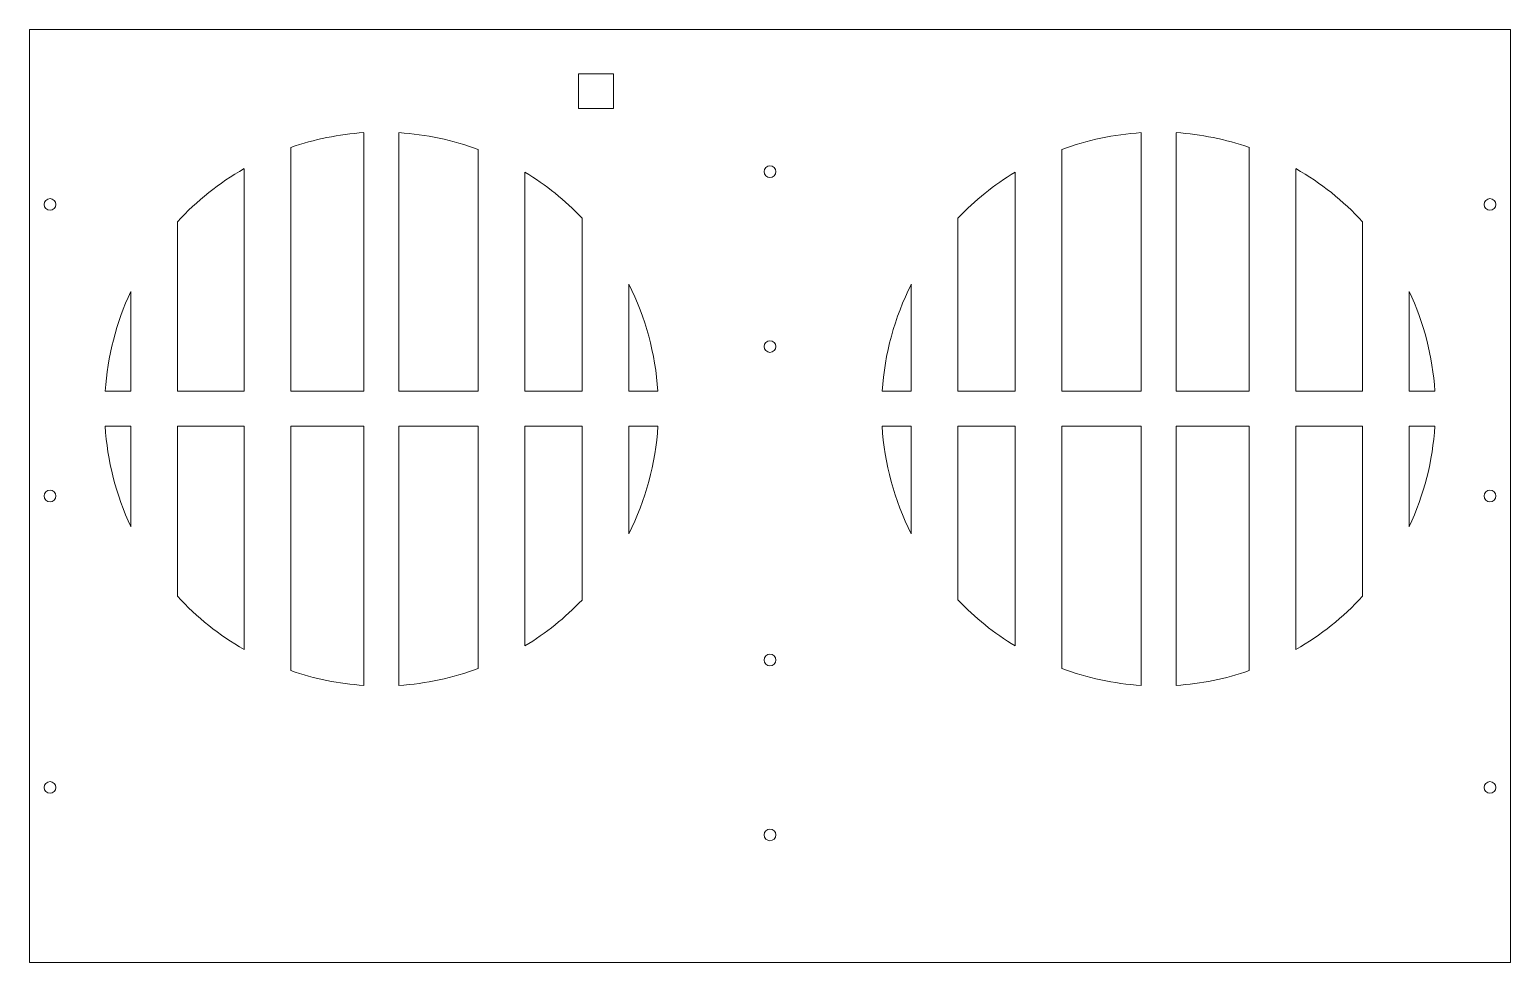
# Model space of a CAD drawing. Header units: millimetres. Extents: x 221 to 544, y 246 to 449.
import ezdxf

# ---------------------------------------------------------------- set-up
doc = ezdxf.new("R2010")
doc.units = ezdxf.units.MM
doc.layers.add('VISIBLE', color=7, linetype='Continuous', lineweight=0)

msp = doc.modelspace()

# ---------------------------------------------------------------- linework, layer by layer
at = {"layer": 'VISIBLE'}
for p, q in [((221.2, 246.21), (221.2, 449.41)), ((221.2, 449.41), (543.78, 449.41)), ((543.78, 449.41), (543.78, 246.21)), ((340.75, 439.81), (348.37, 439.81)), ((340.75, 432.19), (340.75, 439.81)), ((348.37, 439.81), (348.37, 432.19)), ((348.37, 432.19), (340.75, 432.19)), ((294.04, 370.67), (294.04, 426.95)), ((301.66, 426.95), (301.66, 370.67)), ((463.33, 426.95), (463.33, 370.67)), ((470.95, 370.67), (470.95, 426.95)), ((278.08, 423.73), (278.08, 370.67)), ((318.94, 370.67), (318.94, 423.27)), ((446.05, 370.67), (446.05, 423.27)), ((486.91, 423.73), (486.91, 370.67)), ((267.92, 370.67), (267.92, 419.11)), ((329.1, 418.36), (329.1, 370.67)), ((435.89, 418.36), (435.89, 370.67)), ((497.07, 370.67), (497.07, 419.11)), ((253.41, 407.53), (253.41, 370.67)), ((341.55, 370.67), (341.55, 408.34)), ((423.44, 370.67), (423.44, 408.34)), ((511.58, 407.53), (511.58, 370.67)), ((351.71, 393.94), (351.71, 370.67)), ((413.28, 393.94), (413.28, 370.67)), ((243.25, 370.67), (243.25, 392.37)), ((521.74, 370.67), (521.74, 392.37)), ((237.66, 370.67), (243.25, 370.67)), ((253.41, 370.67), (267.92, 370.67)), ((278.08, 370.67), (294.04, 370.67)), ((301.66, 370.67), (318.94, 370.67)), ((329.1, 370.67), (341.55, 370.67)), ((351.71, 370.67), (358.06, 370.67)), ((413.28, 370.67), (406.93, 370.67)), ((435.89, 370.67), (423.44, 370.67)), ((463.33, 370.67), (446.05, 370.67)), ((486.91, 370.67), (470.95, 370.67)), ((511.58, 370.67), (497.07, 370.67)), ((527.32, 370.67), (521.74, 370.67)), ((243.25, 363.05), (237.65, 363.05)), ((243.25, 341.12), (243.25, 363.05)), ((267.92, 363.05), (253.41, 363.05)), ((253.41, 363.05), (253.41, 325.97)), ((267.92, 314.38), (267.92, 363.05)), ((294.04, 363.05), (278.08, 363.05)), ((278.08, 363.05), (278.08, 309.76)), ((294.04, 306.54), (294.04, 363.05)), ((301.66, 363.05), (301.66, 306.54)), ((318.94, 363.05), (301.66, 363.05)), ((318.94, 310.22), (318.94, 363.05)), ((341.55, 363.05), (329.1, 363.05)), ((329.1, 363.05), (329.1, 315.14)), ((341.55, 325.15), (341.55, 363.05)), ((358.07, 363.05), (351.71, 363.05)), ((351.71, 363.05), (351.71, 339.55)), ((406.92, 363.05), (413.28, 363.05)), ((413.28, 363.05), (413.28, 339.55)), ((423.44, 363.05), (435.89, 363.05)), ((423.44, 325.15), (423.44, 363.05)), ((435.89, 363.05), (435.89, 315.14)), ((446.05, 310.22), (446.05, 363.05)), ((446.05, 363.05), (463.33, 363.05)), ((463.33, 363.05), (463.33, 306.54)), ((470.95, 306.54), (470.95, 363.05)), ((470.95, 363.05), (486.91, 363.05)), ((486.91, 363.05), (486.91, 309.76)), ((497.07, 363.05), (511.58, 363.05)), ((497.07, 314.38), (497.07, 363.05)), ((511.58, 363.05), (511.58, 325.97)), ((521.74, 363.05), (527.34, 363.05)), ((521.74, 341.12), (521.74, 363.05)), ((543.78, 246.21), (221.2, 246.21))]:
    msp.add_line(p, q, dxfattribs=at)
for centre in [(382.49, 418.47), (225.65, 411.31), (539.34, 411.31), (382.49, 380.37), (225.65, 347.81), (539.34, 347.81), (382.49, 312.08), (225.65, 284.31), (539.34, 284.31), (382.49, 273.98)]:
    msp.add_circle(centre, 1.27, dxfattribs=at)
for centre, radius, start, end in [((297.86, 366.75), 60.33, 93.6349, 109.1446), ((297.86, 366.75), 60.33, 69.5519, 86.3927), ((467.13, 366.75), 60.33, 93.6073, 110.4481), ((467.13, 366.75), 60.33, 70.8554, 86.3651), ((297.86, 366.75), 60.33, 119.7604, 137.4676), ((297.86, 366.75), 60.33, 43.5958, 58.8166), ((467.13, 366.75), 60.33, 121.1834, 136.4042), ((467.13, 366.75), 60.33, 42.5324, 60.2396), ((297.86, 366.75), 60.33, 3.7313, 26.7927), ((467.13, 366.75), 60.32, 153.2073, 176.2687), ((297.86, 366.75), 60.32, 154.8659, 176.2687), ((467.13, 366.75), 60.33, 3.7313, 25.1341), ((297.86, 366.75), 60.32, 183.5109, 205.1341), ((297.86, 366.75), 60.33, 333.2073, 356.4891), ((467.13, 366.75), 60.33, 183.5109, 206.7927), ((467.13, 366.75), 60.32, 334.8659, 356.4891), ((297.86, 366.75), 60.32, 222.5324, 240.2396), ((467.13, 366.75), 60.32, 299.7604, 317.4676), ((297.86, 366.75), 60.33, 301.1834, 316.4042), ((467.13, 366.75), 60.32, 223.5958, 238.8166), ((297.86, 366.75), 60.32, 250.8554, 266.3651), ((297.86, 366.75), 60.32, 273.6073, 290.4481), ((467.13, 366.75), 60.32, 249.5519, 266.3927), ((467.13, 366.75), 60.32, 273.6349, 289.1446)]:
    msp.add_arc(centre, radius, start, end, dxfattribs=at)

doc.saveas('drawing.dxf')
